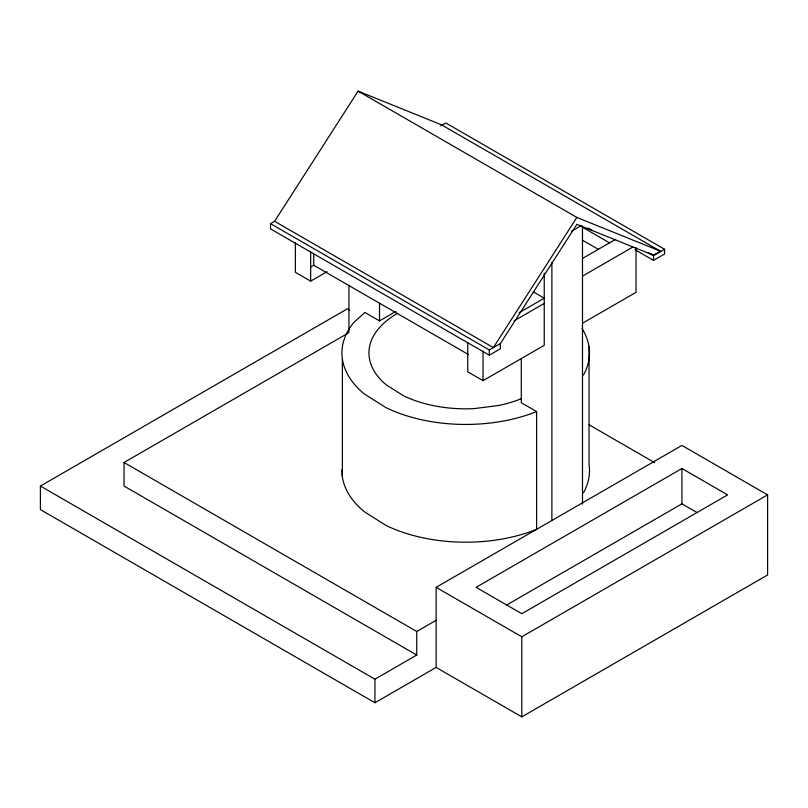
<?xml version="1.0" encoding="UTF-8"?>
<svg xmlns="http://www.w3.org/2000/svg" width="808" height="808" viewBox="0 0 808 808"><rect width="100%" height="100%" fill="white"/><g stroke="black" fill="none" stroke-linecap="round" stroke-linejoin="round"><path stroke-width="1.21" d="M270.518 223.644L274.599 221.291L358.106 91.122L441.602 124.866L660.378 251.177L653.369 255.217L576.872 224.311L500.384 343.551L489.294 349.945L270.518 223.644L270.518 228.886L489.294 355.187L500.384 348.793L500.384 343.551M660.378 251.177L576.872 217.433L493.375 347.591L274.599 221.291M440.774 125.876L445.814 122.968L664.59 249.278L664.59 253.985L653.5 260.388L634.997 249.702M310.676 267.004L313.736 265.236L468.62 354.651M295.375 242.743L295.375 272.296L310.676 281.134L327.068 271.67M436.128 667.418L436.128 587.335L681.932 445.42L767.6 494.88L767.6 574.963L521.796 716.878L436.128 667.418L374.932 702.748L40.4 509.606L40.4 486.052L347.4 308.808L349.541 310.05M124.038 462.499L416.746 631.492L416.746 655.046L124.038 486.052L124.038 462.499L348.834 332.714M341.935 469.418A123.786 71.468 0 0 0 364.226 511.666L386.032 525.432A123.786 71.468 0 0 0 536.593 529.331L536.593 411.565A123.786 71.468 0 0 1 386.032 407.666L364.226 393.9A123.786 71.468 0 0 1 353.581 322.695L364.913 312.444L379.518 320.877L395.91 311.413M571.559 231.209L581.396 225.523M582.356 258.54L615.635 239.319M519.11 312.716L544.239 298.202L533.31 291.9M582.487 276.124L632.755 247.107M514.292 320.736L544.471 303.313M648.056 252.53L653.5 255.671L664.59 249.278M467.741 342.552L467.741 371.811L483.043 380.649L544.239 345.319L544.239 273.185M582.487 323.23L636.027 292.324L636.027 247.692M681.932 468.499L476.094 587.335L521.796 613.716L727.634 494.88L681.932 468.499L681.932 503.828L506.586 605.061M416.746 631.492L436.128 620.312M40.4 486.052L374.932 679.195L416.746 655.046M436.128 587.335L521.796 636.795L767.6 494.88M650.117 253.348L653.369 255.217M358.106 91.122L576.872 217.433M587.84 227.987L592.173 230.492M582.245 227.109L609.515 242.855M582.245 240.067L598.607 249.51M589.093 424.796L654.621 462.631M536.593 411.565L521.291 402.727L521.291 358.59M681.932 503.828L697.163 512.625M653.5 255.671L653.5 260.388M589.032 346.824L589.032 464.6A123.786 71.468 0 0 1 583.427 492.84M582.487 226.149L582.487 504.142M551.884 262.691L551.884 520.554M521.796 636.795L521.796 716.878M489.294 349.945L489.294 355.187M483.043 351.096L483.043 380.649M379.518 303.222L379.518 320.877M374.932 679.195L374.932 702.748M348.925 285.133L348.925 331.674M342.38 359.116L342.38 476.892M313.736 253.884L313.736 265.236M310.676 251.874L310.676 281.134M582.073 328.604A123.786 71.468 0 0 1 583.427 375.064M521.11 398.768A96.748 55.863 0 0 1 498.688 405.485L474.023 408.626A96.748 55.863 0 0 1 403.424 395.718L386.386 384.962A96.748 55.863 0 0 1 397.708 313.231"/></g></svg>
